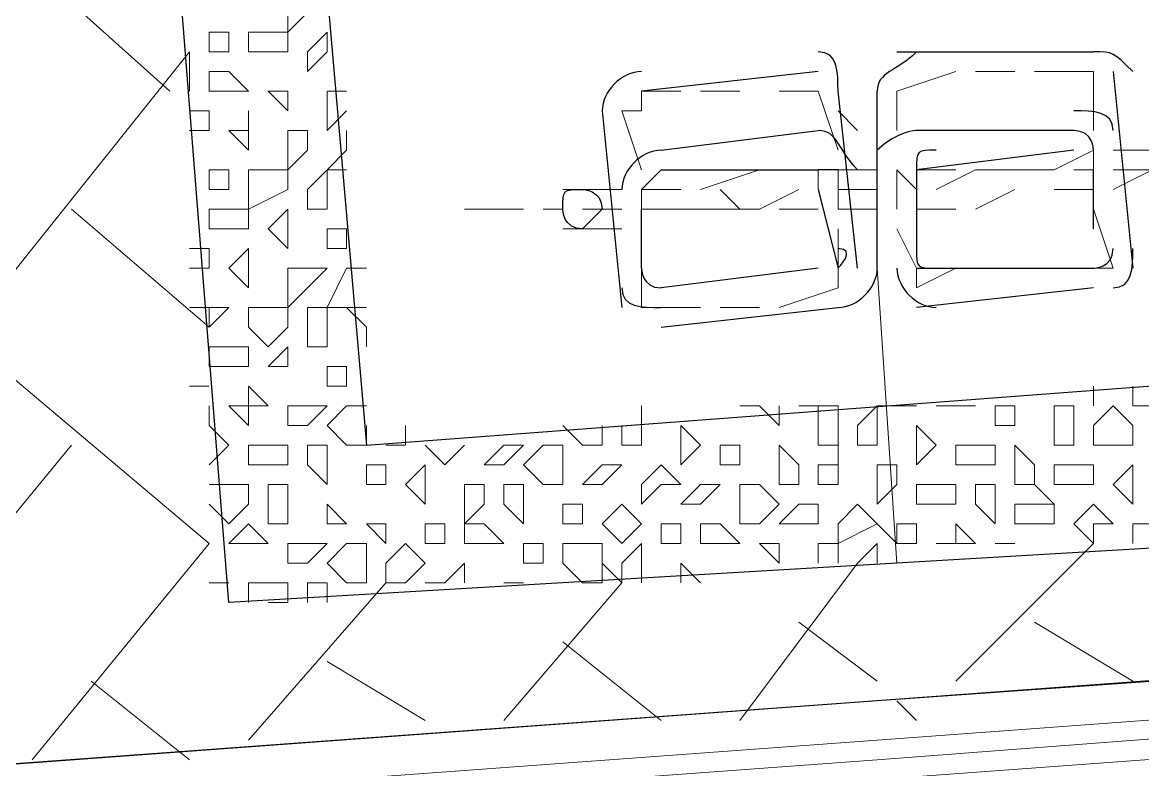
# Model space of a CAD drawing. Header units: millimetres. Extents: x 2928 to 3112, y 1220 to 1280.
# Drawn here: x 3000.3972 to 3000.5872, y 1266.699 to 1266.8257 of the extents above; entities that cross this region are included whole.
import ezdxf

# ---------------------------------------------------------------- set-up
doc = ezdxf.new("R2010")
doc.units = ezdxf.units.MM

msp = doc.modelspace()

# ---------------------------------------------------------------- linework, layer by layer
at = {"color": 9, "linetype": 'Continuous', "lineweight": 5, "true_color": 0xbababa}
for points in [[(3000.35883, 1266.87065), (3000.42216, 1266.81399), (3000.42216, 1266.81399)], [(3000.44216, 1266.82732), (3000.44216, 1266.82399), (3000.44216, 1266.82399)], [(3000.44216, 1266.82399), (3000.4455, 1266.82732), (3000.4455, 1266.82732)], [(3000.42883, 1266.82399), (3000.43216, 1266.82399), (3000.43216, 1266.82399)], [(3000.42883, 1266.82399), (3000.42883, 1266.82065), (3000.42883, 1266.82065)], [(3000.43216, 1266.82065), (3000.43216, 1266.82399), (3000.43216, 1266.82399)], [(3000.4355, 1266.82065), (3000.4355, 1266.82399), (3000.4355, 1266.82399)], [(3000.4355, 1266.82399), (3000.43883, 1266.82399), (3000.43883, 1266.82399)], [(3000.43883, 1266.82399), (3000.44216, 1266.82399), (3000.44216, 1266.82399)], [(3000.44216, 1266.82065), (3000.44216, 1266.82399), (3000.44216, 1266.82399)], [(3000.4455, 1266.82065), (3000.44883, 1266.82399), (3000.44883, 1266.82399)], [(3000.44883, 1266.82399), (3000.44883, 1266.82065), (3000.44883, 1266.82065)], [(3000.38549, 1266.77065), (3000.42549, 1266.82065), (3000.42549, 1266.82065)], [(3000.42549, 1266.82065), (3000.42549, 1266.81732), (3000.42549, 1266.81732)], [(3000.42883, 1266.82065), (3000.43216, 1266.82065), (3000.43216, 1266.82065)], [(3000.4355, 1266.82065), (3000.44216, 1266.82065), (3000.44216, 1266.82065)], [(3000.4455, 1266.82065), (3000.4455, 1266.81732), (3000.4455, 1266.81732)], [(3000.4455, 1266.81732), (3000.44883, 1266.82065), (3000.44883, 1266.82065)], [(3000.42549, 1266.81399), (3000.42549, 1266.81732), (3000.42549, 1266.81732)], [(3000.42549, 1266.81399), (3000.42549, 1266.81732), (3000.42549, 1266.81732)], [(3000.42883, 1266.81399), (3000.42883, 1266.81732), (3000.42883, 1266.81732)], [(3000.42883, 1266.81732), (3000.43216, 1266.81732), (3000.43216, 1266.81732)], [(3000.43216, 1266.81732), (3000.4355, 1266.81399), (3000.4355, 1266.81399)], [(3000.42883, 1266.81399), (3000.43216, 1266.81399), (3000.43216, 1266.81399)], [(3000.43216, 1266.81399), (3000.4355, 1266.81399), (3000.4355, 1266.81399)], [(3000.43883, 1266.81399), (3000.44216, 1266.81065), (3000.44216, 1266.81065)], [(3000.43883, 1266.81399), (3000.44216, 1266.81399), (3000.44216, 1266.81399)], [(3000.44216, 1266.81065), (3000.44216, 1266.81399), (3000.44216, 1266.81399)], [(3000.44883, 1266.81399), (3000.45216, 1266.81399), (3000.45216, 1266.81399)], [(3000.44883, 1266.81065), (3000.44883, 1266.81399), (3000.44883, 1266.81399)], [(3000.42549, 1266.81065), (3000.42883, 1266.81065), (3000.42883, 1266.81065)], [(3000.42883, 1266.81065), (3000.42883, 1266.80732), (3000.42883, 1266.80732)], [(3000.4355, 1266.80732), (3000.4355, 1266.81065), (3000.4355, 1266.81065)], [(3000.44883, 1266.81065), (3000.44883, 1266.80732), (3000.44883, 1266.80732)], [(3000.44883, 1266.80732), (3000.45216, 1266.81065), (3000.45216, 1266.81065)], [(3000.42549, 1266.80732), (3000.42883, 1266.80732), (3000.42883, 1266.80732)], [(3000.43216, 1266.80732), (3000.4355, 1266.80399), (3000.4355, 1266.80399)], [(3000.43216, 1266.80732), (3000.4355, 1266.80732), (3000.4355, 1266.80732)], [(3000.4355, 1266.80399), (3000.4355, 1266.80732), (3000.4355, 1266.80732)], [(3000.44216, 1266.80399), (3000.44216, 1266.80732), (3000.44216, 1266.80732)], [(3000.44216, 1266.80732), (3000.4455, 1266.80732), (3000.4455, 1266.80732)], [(3000.4455, 1266.80399), (3000.4455, 1266.80732), (3000.4455, 1266.80732)], [(3000.45216, 1266.80399), (3000.45216, 1266.80732), (3000.45216, 1266.80732)], [(3000.44216, 1266.80399), (3000.44216, 1266.80065), (3000.44216, 1266.80065)], [(3000.44216, 1266.80065), (3000.4455, 1266.80399), (3000.4455, 1266.80399)], [(3000.44883, 1266.80065), (3000.45216, 1266.80399), (3000.45216, 1266.80399)], [(3000.42883, 1266.80065), (3000.43216, 1266.80065), (3000.43216, 1266.80065)], [(3000.42883, 1266.80065), (3000.42883, 1266.79732), (3000.42883, 1266.79732)], [(3000.43216, 1266.79732), (3000.43216, 1266.80065), (3000.43216, 1266.80065)], [(3000.4355, 1266.79732), (3000.4355, 1266.80065), (3000.4355, 1266.80065)], [(3000.4355, 1266.80065), (3000.43883, 1266.80065), (3000.43883, 1266.80065)], [(3000.43883, 1266.80065), (3000.44216, 1266.80065), (3000.44216, 1266.80065)], [(3000.44216, 1266.79732), (3000.44216, 1266.80065), (3000.44216, 1266.80065)], [(3000.4455, 1266.79732), (3000.44883, 1266.80065), (3000.44883, 1266.80065)], [(3000.44883, 1266.80065), (3000.45216, 1266.80065), (3000.45216, 1266.80065)], [(3000.44883, 1266.80065), (3000.44883, 1266.79732), (3000.44883, 1266.79732)], [(3000.42883, 1266.79732), (3000.43216, 1266.79732), (3000.43216, 1266.79732)], [(3000.4355, 1266.79732), (3000.4355, 1266.79399), (3000.4355, 1266.79399)], [(3000.4355, 1266.79399), (3000.44216, 1266.79732), (3000.44216, 1266.79732)], [(3000.4455, 1266.79399), (3000.4455, 1266.79732), (3000.4455, 1266.79732)], [(3000.44883, 1266.79399), (3000.44883, 1266.79732), (3000.44883, 1266.79732)], [(2999.36215, 1266.62398), (3000.54216, 1266.71065), (3001.71885, 1266.79399)], [(3000.40549, 1266.79399), (3000.42883, 1266.77399), (3000.42883, 1266.77399)], [(3000.42883, 1266.79065), (3000.42883, 1266.79399), (3000.42883, 1266.79399)], [(3000.42883, 1266.79399), (3000.43216, 1266.79399), (3000.43216, 1266.79399)], [(3000.43216, 1266.79399), (3000.4355, 1266.79399), (3000.4355, 1266.79399)], [(3000.4355, 1266.79065), (3000.4355, 1266.79399), (3000.4355, 1266.79399)], [(3000.43883, 1266.79065), (3000.44216, 1266.79399), (3000.44216, 1266.79399)], [(3000.44216, 1266.79399), (3000.44216, 1266.79065), (3000.44216, 1266.79065)], [(3000.4455, 1266.79399), (3000.44883, 1266.79399), (3000.44883, 1266.79399)], [(2999.36215, 1266.61732), (3000.54216, 1266.70398), (3001.71885, 1266.79065)], [(2999.36215, 1266.61398), (3000.54216, 1266.70065), (3001.72218, 1266.79065)], [(3000.36549, 1266.79065), (3000.42883, 1266.73732), (3000.42883, 1266.73732)], [(3000.42883, 1266.79065), (3000.43216, 1266.79065), (3000.43216, 1266.79065)], [(3000.43216, 1266.79065), (3000.4355, 1266.79065), (3000.4355, 1266.79065)], [(3000.43883, 1266.79065), (3000.44216, 1266.78732), (3000.44216, 1266.78732)], [(3000.44216, 1266.78732), (3000.44216, 1266.79065), (3000.44216, 1266.79065)], [(3000.44883, 1266.79065), (3000.45216, 1266.79065), (3000.45216, 1266.79065)], [(3000.44883, 1266.78732), (3000.44883, 1266.79065), (3000.44883, 1266.79065)], [(3000.45216, 1266.78732), (3000.45216, 1266.79065), (3000.45216, 1266.79065)], [(3000.42883, 1266.78732), (3000.42549, 1266.78732), (3000.42549, 1266.78732)], [(3000.42883, 1266.78732), (3000.42549, 1266.78732), (3000.42549, 1266.78732)], [(3000.42883, 1266.78399), (3000.42883, 1266.78732), (3000.42883, 1266.78732)], [(3000.43216, 1266.78399), (3000.4355, 1266.78732), (3000.4355, 1266.78732)], [(3000.4355, 1266.78732), (3000.4355, 1266.78399), (3000.4355, 1266.78399)], [(3000.44883, 1266.78732), (3000.45216, 1266.78732), (3000.45216, 1266.78732)], [(2999.36215, 1266.61065), (3000.54216, 1266.69732), (3001.72218, 1266.78399)], [(3000.42883, 1266.78399), (3000.42549, 1266.78399), (3000.42549, 1266.78399)], [(3000.43216, 1266.78399), (3000.4355, 1266.78065), (3000.4355, 1266.78065)], [(3000.4355, 1266.78065), (3000.4355, 1266.78399), (3000.4355, 1266.78399)], [(3000.44216, 1266.78065), (3000.44216, 1266.78399), (3000.44216, 1266.78399)], [(3000.44216, 1266.78399), (3000.4455, 1266.78399), (3000.4455, 1266.78399)], [(3000.4455, 1266.78399), (3000.44883, 1266.78399), (3000.44883, 1266.78399)], [(3000.4455, 1266.78065), (3000.44883, 1266.78399), (3000.44883, 1266.78399)], [(3000.44883, 1266.77732), (3000.45216, 1266.78399), (3000.45216, 1266.78399)], [(3000.45216, 1266.78399), (3000.4555, 1266.78399), (3000.4555, 1266.78399)], [(3000.44216, 1266.78065), (3000.44216, 1266.77732), (3000.44216, 1266.77732)], [(3000.44216, 1266.77732), (3000.4455, 1266.78065), (3000.4455, 1266.78065)], [(3000.42549, 1266.77732), (3000.42883, 1266.77732), (3000.42883, 1266.77732)], [(3000.42883, 1266.77732), (3000.43216, 1266.77732), (3000.43216, 1266.77732)], [(3000.42883, 1266.77732), (3000.42883, 1266.77399), (3000.42883, 1266.77399)], [(3000.42883, 1266.77399), (3000.43216, 1266.77732), (3000.43216, 1266.77732)], [(3000.4355, 1266.77399), (3000.4355, 1266.77732), (3000.4355, 1266.77732)], [(3000.4355, 1266.77732), (3000.43883, 1266.77732), (3000.43883, 1266.77732)], [(3000.43883, 1266.77732), (3000.44216, 1266.77732), (3000.44216, 1266.77732)], [(3000.44216, 1266.77399), (3000.44216, 1266.77732), (3000.44216, 1266.77732)], [(3000.4455, 1266.77065), (3000.4455, 1266.77732), (3000.4455, 1266.77732)], [(3000.4455, 1266.77732), (3000.44883, 1266.77732), (3000.44883, 1266.77732)], [(3000.44883, 1266.77732), (3000.45216, 1266.77732), (3000.45216, 1266.77732)], [(3000.44883, 1266.77732), (3000.44883, 1266.77399), (3000.44883, 1266.77399)], [(3000.45216, 1266.77732), (3000.4555, 1266.77732), (3000.4555, 1266.77732)], [(3000.4555, 1266.77399), (3000.45216, 1266.77732), (3000.45216, 1266.77732)], [(3000.4355, 1266.77399), (3000.43883, 1266.77065), (3000.43883, 1266.77065)], [(3000.43883, 1266.77065), (3000.44216, 1266.77399), (3000.44216, 1266.77399)], [(3000.44883, 1266.77065), (3000.44883, 1266.77399), (3000.44883, 1266.77399)], [(3000.4555, 1266.77065), (3000.4555, 1266.77399), (3000.4555, 1266.77399)], [(3000.42883, 1266.76732), (3000.42883, 1266.77065), (3000.42883, 1266.77065)], [(3000.42883, 1266.77065), (3000.43216, 1266.77065), (3000.43216, 1266.77065)], [(3000.43216, 1266.77065), (3000.4355, 1266.77065), (3000.4355, 1266.77065)], [(3000.4355, 1266.76732), (3000.4355, 1266.77065), (3000.4355, 1266.77065)], [(3000.43883, 1266.76732), (3000.44216, 1266.77065), (3000.44216, 1266.77065)], [(3000.44216, 1266.77065), (3000.44216, 1266.76732), (3000.44216, 1266.76732)], [(3000.4455, 1266.77065), (3000.44883, 1266.77065), (3000.44883, 1266.77065)], [(3000.42883, 1266.76732), (3000.43216, 1266.76732), (3000.43216, 1266.76732)], [(3000.43216, 1266.76732), (3000.4355, 1266.76732), (3000.4355, 1266.76732)], [(3000.43883, 1266.76732), (3000.44216, 1266.76732), (3000.44216, 1266.76732)], [(3000.44883, 1266.76732), (3000.45216, 1266.76732), (3000.45216, 1266.76732)], [(3000.44883, 1266.76732), (3000.44883, 1266.76399), (3000.44883, 1266.76399)], [(3000.45216, 1266.76399), (3000.45216, 1266.76732), (3000.45216, 1266.76732)], [(3000.42883, 1266.76399), (3000.42549, 1266.76399), (3000.42549, 1266.76399)], [(3000.42883, 1266.76399), (3000.42549, 1266.76399), (3000.42549, 1266.76399)], [(3000.4355, 1266.76399), (3000.43883, 1266.76065), (3000.43883, 1266.76065)], [(3000.4355, 1266.76065), (3000.4355, 1266.76399), (3000.4355, 1266.76399)], [(3000.44883, 1266.76399), (3000.45216, 1266.76399), (3000.45216, 1266.76399)], [(3000.57883, 1266.76399), (3000.57883, 1266.76065), (3000.57883, 1266.76065)], [(3000.57883, 1266.76065), (3000.57883, 1266.76399), (3000.57883, 1266.76399)], [(3000.5855, 1266.76065), (3000.5855, 1266.76399), (3000.5855, 1266.76399)], [(3000.42883, 1266.75732), (3000.42883, 1266.76065), (3000.42883, 1266.76065)], [(3000.43216, 1266.76065), (3000.4355, 1266.75732), (3000.4355, 1266.75732)], [(3000.43216, 1266.76065), (3000.4355, 1266.76065), (3000.4355, 1266.76065)], [(3000.4355, 1266.76065), (3000.43883, 1266.76065), (3000.43883, 1266.76065)], [(3000.4355, 1266.75732), (3000.4355, 1266.76065), (3000.4355, 1266.76065)], [(3000.44216, 1266.75732), (3000.44216, 1266.76065), (3000.44216, 1266.76065)], [(3000.44216, 1266.76065), (3000.4455, 1266.76065), (3000.4455, 1266.76065)], [(3000.4455, 1266.76065), (3000.44883, 1266.76065), (3000.44883, 1266.76065)], [(3000.4455, 1266.75732), (3000.44883, 1266.76065), (3000.44883, 1266.76065)], [(3000.44883, 1266.75732), (3000.45216, 1266.76065), (3000.45216, 1266.76065)], [(3000.4555, 1266.76065), (3000.45216, 1266.76065), (3000.45216, 1266.76065)], [(3000.45216, 1266.76065), (3000.4555, 1266.76065), (3000.4555, 1266.76065)], [(3000.50216, 1266.75732), (3000.50216, 1266.76065), (3000.50216, 1266.76065)], [(3000.52216, 1266.76065), (3000.51883, 1266.76065), (3000.51883, 1266.76065)], [(3000.52216, 1266.76065), (3000.5255, 1266.75732), (3000.5255, 1266.75732)], [(3000.5255, 1266.75732), (3000.5255, 1266.76065), (3000.5255, 1266.76065)], [(3000.53216, 1266.76065), (3000.52883, 1266.76065), (3000.52883, 1266.76065)], [(3000.53216, 1266.76065), (3000.5355, 1266.76065), (3000.5355, 1266.76065)], [(3000.53216, 1266.75732), (3000.53216, 1266.76065), (3000.53216, 1266.76065)], [(3000.5355, 1266.75399), (3000.5355, 1266.76065), (3000.5355, 1266.76065)], [(3000.53883, 1266.75732), (3000.54216, 1266.76065), (3000.54216, 1266.76065)], [(3000.5455, 1266.76065), (3000.54216, 1266.76065), (3000.54216, 1266.76065)], [(3000.54216, 1266.75732), (3000.54216, 1266.76065), (3000.54216, 1266.76065)], [(3000.54216, 1266.76065), (3000.54216, 1266.75732), (3000.54216, 1266.75732)], [(3000.5455, 1266.76065), (3000.54883, 1266.76065), (3000.54883, 1266.76065)], [(3000.5555, 1266.76065), (3000.55216, 1266.76065), (3000.55216, 1266.76065)], [(3000.5555, 1266.76065), (3000.55883, 1266.76065), (3000.55883, 1266.76065)], [(3000.56216, 1266.76065), (3000.56216, 1266.75732), (3000.56216, 1266.75732)], [(3000.56216, 1266.76065), (3000.5655, 1266.76065), (3000.5655, 1266.76065)], [(3000.5655, 1266.75732), (3000.5655, 1266.76065), (3000.5655, 1266.76065)], [(3000.57216, 1266.76065), (3000.5755, 1266.76065), (3000.5755, 1266.76065)], [(3000.57216, 1266.75732), (3000.57216, 1266.76065), (3000.57216, 1266.76065)], [(3000.5755, 1266.75399), (3000.5755, 1266.76065), (3000.5755, 1266.76065)], [(3000.57883, 1266.75732), (3000.58216, 1266.76065), (3000.58216, 1266.76065)], [(3000.58216, 1266.76065), (3000.5855, 1266.75732), (3000.5855, 1266.75732)], [(3000.5855, 1266.76065), (3000.58883, 1266.76065), (3000.58883, 1266.76065)], [(3000.42883, 1266.75732), (3000.43216, 1266.75399), (3000.43216, 1266.75399)], [(3000.44216, 1266.75732), (3000.4455, 1266.75732), (3000.4455, 1266.75732)], [(3000.44883, 1266.75732), (3000.45216, 1266.75399), (3000.45216, 1266.75399)], [(3000.4555, 1266.75399), (3000.4555, 1266.75732), (3000.4555, 1266.75732)], [(3000.46216, 1266.75399), (3000.46216, 1266.75732), (3000.46216, 1266.75732)], [(3000.48883, 1266.75732), (3000.49216, 1266.75399), (3000.49216, 1266.75399)], [(3000.4955, 1266.75399), (3000.4955, 1266.75732), (3000.4955, 1266.75732)], [(3000.49883, 1266.75399), (3000.49883, 1266.75732), (3000.49883, 1266.75732)], [(3000.50216, 1266.75399), (3000.50216, 1266.75732), (3000.50216, 1266.75732)], [(3000.50883, 1266.75732), (3000.51216, 1266.75399), (3000.51216, 1266.75399)], [(3000.50883, 1266.75399), (3000.50883, 1266.75732), (3000.50883, 1266.75732)], [(3000.53216, 1266.75732), (3000.53216, 1266.75399), (3000.53216, 1266.75399)], [(3000.53883, 1266.75399), (3000.53883, 1266.75732), (3000.53883, 1266.75732)], [(3000.54216, 1266.75399), (3000.54216, 1266.75732), (3000.54216, 1266.75732)], [(3000.54216, 1266.75399), (3000.54216, 1266.75732), (3000.54216, 1266.75732)], [(3000.54883, 1266.75732), (3000.55216, 1266.75399), (3000.55216, 1266.75399)], [(3000.54883, 1266.75399), (3000.54883, 1266.75732), (3000.54883, 1266.75732)], [(3000.56216, 1266.75732), (3000.5655, 1266.75732), (3000.5655, 1266.75732)], [(3000.57216, 1266.75732), (3000.57216, 1266.75399), (3000.57216, 1266.75399)], [(3000.57883, 1266.75399), (3000.57883, 1266.75732), (3000.57883, 1266.75732)], [(3000.5855, 1266.75399), (3000.5855, 1266.75732), (3000.5855, 1266.75732)], [(3000.35883, 1266.69732), (3000.40549, 1266.75399), (3000.40549, 1266.75399)], [(3000.42883, 1266.75065), (3000.43216, 1266.75399), (3000.43216, 1266.75399)], [(3000.4355, 1266.75065), (3000.4355, 1266.75399), (3000.4355, 1266.75399)], [(3000.4355, 1266.75399), (3000.43883, 1266.75399), (3000.43883, 1266.75399)], [(3000.43883, 1266.75399), (3000.44216, 1266.75399), (3000.44216, 1266.75399)], [(3000.44216, 1266.75065), (3000.44216, 1266.75399), (3000.44216, 1266.75399)], [(3000.4455, 1266.75065), (3000.4455, 1266.75399), (3000.4455, 1266.75399)], [(3000.4455, 1266.75399), (3000.44883, 1266.75399), (3000.44883, 1266.75399)], [(3000.44883, 1266.75399), (3000.44883, 1266.75065), (3000.44883, 1266.75065)], [(3000.45216, 1266.75399), (3000.4555, 1266.75399), (3000.4555, 1266.75399)], [(3000.45883, 1266.75399), (3000.46216, 1266.75399), (3000.46216, 1266.75399)], [(3000.4655, 1266.75399), (3000.46883, 1266.75065), (3000.46883, 1266.75065)], [(3000.46883, 1266.75065), (3000.47216, 1266.75399), (3000.47216, 1266.75399)], [(3000.4755, 1266.75065), (3000.47883, 1266.75399), (3000.47883, 1266.75399)], [(3000.47883, 1266.75399), (3000.48216, 1266.75399), (3000.48216, 1266.75399)], [(3000.47883, 1266.75065), (3000.48216, 1266.75399), (3000.48216, 1266.75399)], [(3000.48216, 1266.75065), (3000.4855, 1266.75399), (3000.4855, 1266.75399)], [(3000.4855, 1266.75399), (3000.48883, 1266.75399), (3000.48883, 1266.75399)], [(3000.48883, 1266.75399), (3000.48883, 1266.75065), (3000.48883, 1266.75065)], [(3000.49216, 1266.75399), (3000.4955, 1266.75399), (3000.4955, 1266.75399)], [(3000.49883, 1266.75399), (3000.50216, 1266.75399), (3000.50216, 1266.75399)], [(3000.50883, 1266.75399), (3000.50883, 1266.75065), (3000.50883, 1266.75065)], [(3000.50883, 1266.75065), (3000.51216, 1266.75399), (3000.51216, 1266.75399)], [(3000.5155, 1266.75065), (3000.5155, 1266.75399), (3000.5155, 1266.75399)], [(3000.5155, 1266.75399), (3000.51883, 1266.75399), (3000.51883, 1266.75399)], [(3000.51883, 1266.75065), (3000.51883, 1266.75399), (3000.51883, 1266.75399)], [(3000.5255, 1266.75399), (3000.52883, 1266.75065), (3000.52883, 1266.75065)], [(3000.5255, 1266.75065), (3000.5255, 1266.75399), (3000.5255, 1266.75399)], [(3000.53216, 1266.75399), (3000.5355, 1266.75399), (3000.5355, 1266.75399)], [(3000.5355, 1266.75065), (3000.5355, 1266.75399), (3000.5355, 1266.75399)], [(3000.53883, 1266.75399), (3000.54216, 1266.75399), (3000.54216, 1266.75399)], [(3000.54883, 1266.75399), (3000.54883, 1266.75065), (3000.54883, 1266.75065)], [(3000.54883, 1266.75065), (3000.55216, 1266.75399), (3000.55216, 1266.75399)], [(3000.5555, 1266.75065), (3000.5555, 1266.75399), (3000.5555, 1266.75399)], [(3000.5555, 1266.75399), (3000.55883, 1266.75399), (3000.55883, 1266.75399)], [(3000.55883, 1266.75399), (3000.56216, 1266.75399), (3000.56216, 1266.75399)], [(3000.56216, 1266.75065), (3000.56216, 1266.75399), (3000.56216, 1266.75399)], [(3000.5655, 1266.75399), (3000.56883, 1266.75065), (3000.56883, 1266.75065)], [(3000.5655, 1266.75065), (3000.5655, 1266.75399), (3000.5655, 1266.75399)], [(3000.57216, 1266.75399), (3000.5755, 1266.75399), (3000.5755, 1266.75399)], [(3000.57883, 1266.75399), (3000.5855, 1266.75399), (3000.5855, 1266.75399)], [(3000.4355, 1266.75065), (3000.43883, 1266.75065), (3000.43883, 1266.75065)], [(3000.43883, 1266.75065), (3000.44216, 1266.75065), (3000.44216, 1266.75065)], [(3000.4455, 1266.75065), (3000.44883, 1266.74732), (3000.44883, 1266.74732)], [(3000.44883, 1266.74732), (3000.44883, 1266.75065), (3000.44883, 1266.75065)], [(3000.4555, 1266.75065), (3000.45883, 1266.75065), (3000.45883, 1266.75065)], [(3000.4555, 1266.74732), (3000.4555, 1266.75065), (3000.4555, 1266.75065)], [(3000.45883, 1266.74732), (3000.45883, 1266.75065), (3000.45883, 1266.75065)], [(3000.46216, 1266.74732), (3000.4655, 1266.75065), (3000.4655, 1266.75065)], [(3000.4655, 1266.75065), (3000.4655, 1266.74732), (3000.4655, 1266.74732)], [(3000.4755, 1266.75065), (3000.47883, 1266.75065), (3000.47883, 1266.75065)], [(3000.48216, 1266.75065), (3000.4855, 1266.74732), (3000.4855, 1266.74732)], [(3000.48883, 1266.74732), (3000.48883, 1266.75065), (3000.48883, 1266.75065)], [(3000.49216, 1266.74732), (3000.4955, 1266.75065), (3000.4955, 1266.75065)], [(3000.4955, 1266.75065), (3000.49883, 1266.75065), (3000.49883, 1266.75065)], [(3000.4955, 1266.74732), (3000.49883, 1266.75065), (3000.49883, 1266.75065)], [(3000.50216, 1266.74732), (3000.5055, 1266.75065), (3000.5055, 1266.75065)], [(3000.5055, 1266.75065), (3000.50883, 1266.74732), (3000.50883, 1266.74732)], [(3000.5155, 1266.75065), (3000.51883, 1266.75065), (3000.51883, 1266.75065)], [(3000.5255, 1266.75065), (3000.5255, 1266.74732), (3000.5255, 1266.74732)], [(3000.52883, 1266.74732), (3000.52883, 1266.75065), (3000.52883, 1266.75065)], [(3000.53216, 1266.74732), (3000.53216, 1266.75065), (3000.53216, 1266.75065)], [(3000.53216, 1266.75065), (3000.5355, 1266.75065), (3000.5355, 1266.75065)], [(3000.5355, 1266.74732), (3000.5355, 1266.75065), (3000.5355, 1266.75065)], [(3000.54216, 1266.74732), (3000.54216, 1266.75065), (3000.54216, 1266.75065)], [(3000.54216, 1266.75065), (3000.5455, 1266.75065), (3000.5455, 1266.75065)], [(3000.5455, 1266.75065), (3000.5455, 1266.74732), (3000.5455, 1266.74732)], [(3000.5555, 1266.75065), (3000.55883, 1266.75065), (3000.55883, 1266.75065)], [(3000.55883, 1266.75065), (3000.56216, 1266.75065), (3000.56216, 1266.75065)], [(3000.5655, 1266.75065), (3000.5655, 1266.74732), (3000.5655, 1266.74732)], [(3000.56883, 1266.74732), (3000.56883, 1266.75065), (3000.56883, 1266.75065)], [(3000.57216, 1266.74732), (3000.57216, 1266.75065), (3000.57216, 1266.75065)], [(3000.57216, 1266.75065), (3000.5755, 1266.75065), (3000.5755, 1266.75065)], [(3000.5755, 1266.75065), (3000.57883, 1266.75065), (3000.57883, 1266.75065)], [(3000.57883, 1266.74732), (3000.57883, 1266.75065), (3000.57883, 1266.75065)], [(3000.58216, 1266.74732), (3000.5855, 1266.75065), (3000.5855, 1266.75065)], [(3000.5855, 1266.75065), (3000.5855, 1266.74732), (3000.5855, 1266.74732)], [(3000.42883, 1266.74732), (3000.43216, 1266.74732), (3000.43216, 1266.74732)], [(3000.43216, 1266.74732), (3000.4355, 1266.74732), (3000.4355, 1266.74732)], [(3000.4355, 1266.74399), (3000.4355, 1266.74732), (3000.4355, 1266.74732)], [(3000.43883, 1266.74065), (3000.43883, 1266.74732), (3000.43883, 1266.74732)], [(3000.43883, 1266.74732), (3000.44216, 1266.74732), (3000.44216, 1266.74732)], [(3000.44216, 1266.74732), (3000.44216, 1266.74399), (3000.44216, 1266.74399)], [(3000.4555, 1266.74732), (3000.45883, 1266.74732), (3000.45883, 1266.74732)], [(3000.46216, 1266.74732), (3000.4655, 1266.74399), (3000.4655, 1266.74399)], [(3000.4655, 1266.74399), (3000.4655, 1266.74732), (3000.4655, 1266.74732)], [(3000.47216, 1266.74732), (3000.4755, 1266.74732), (3000.4755, 1266.74732)], [(3000.47216, 1266.74399), (3000.47216, 1266.74732), (3000.47216, 1266.74732)], [(3000.4755, 1266.74399), (3000.4755, 1266.74732), (3000.4755, 1266.74732)], [(3000.47883, 1266.74399), (3000.47883, 1266.74732), (3000.47883, 1266.74732)], [(3000.47883, 1266.74732), (3000.48216, 1266.74732), (3000.48216, 1266.74732)], [(3000.48216, 1266.74732), (3000.48216, 1266.74399), (3000.48216, 1266.74399)], [(3000.4855, 1266.74732), (3000.48883, 1266.74732), (3000.48883, 1266.74732)], [(3000.49216, 1266.74732), (3000.4955, 1266.74732), (3000.4955, 1266.74732)], [(3000.50216, 1266.74732), (3000.50216, 1266.74399), (3000.50216, 1266.74399)], [(3000.50216, 1266.74399), (3000.5055, 1266.74732), (3000.5055, 1266.74732)], [(3000.5055, 1266.74732), (3000.50883, 1266.74732), (3000.50883, 1266.74732)], [(3000.50883, 1266.74399), (3000.51216, 1266.74732), (3000.51216, 1266.74732)], [(3000.51216, 1266.74732), (3000.5155, 1266.74732), (3000.5155, 1266.74732)], [(3000.51216, 1266.74399), (3000.5155, 1266.74732), (3000.5155, 1266.74732)], [(3000.51883, 1266.74399), (3000.51883, 1266.74732), (3000.51883, 1266.74732)], [(3000.51883, 1266.74732), (3000.52216, 1266.74732), (3000.52216, 1266.74732)], [(3000.52216, 1266.74732), (3000.5255, 1266.74399), (3000.5255, 1266.74399)], [(3000.5255, 1266.74732), (3000.52883, 1266.74732), (3000.52883, 1266.74732)], [(3000.53216, 1266.74732), (3000.5355, 1266.74732), (3000.5355, 1266.74732)], [(3000.54216, 1266.74732), (3000.54216, 1266.74399), (3000.54216, 1266.74399)], [(3000.54216, 1266.74399), (3000.54216, 1266.74732), (3000.54216, 1266.74732)], [(3000.54216, 1266.74399), (3000.5455, 1266.74732), (3000.5455, 1266.74732)], [(3000.54883, 1266.74399), (3000.54883, 1266.74732), (3000.54883, 1266.74732)], [(3000.54883, 1266.74732), (3000.5555, 1266.74732), (3000.5555, 1266.74732)], [(3000.5555, 1266.74399), (3000.5555, 1266.74732), (3000.5555, 1266.74732)], [(3000.55883, 1266.74399), (3000.55883, 1266.74732), (3000.55883, 1266.74732)], [(3000.55883, 1266.74732), (3000.56216, 1266.74732), (3000.56216, 1266.74732)], [(3000.56216, 1266.74732), (3000.56216, 1266.74399), (3000.56216, 1266.74399)], [(3000.5655, 1266.74732), (3000.56883, 1266.74732), (3000.56883, 1266.74732)], [(3000.57216, 1266.74399), (3000.56883, 1266.74732), (3000.56883, 1266.74732)], [(3000.57216, 1266.74732), (3000.5755, 1266.74732), (3000.5755, 1266.74732)], [(3000.5755, 1266.74732), (3000.57883, 1266.74732), (3000.57883, 1266.74732)], [(3000.58216, 1266.74732), (3000.5855, 1266.74399), (3000.5855, 1266.74399)], [(3000.5855, 1266.74399), (3000.5855, 1266.74732), (3000.5855, 1266.74732)], [(3000.42883, 1266.74399), (3000.43216, 1266.74065), (3000.43216, 1266.74065)], [(3000.43216, 1266.74065), (3000.4355, 1266.74399), (3000.4355, 1266.74399)], [(3000.44216, 1266.74065), (3000.44216, 1266.74399), (3000.44216, 1266.74399)], [(3000.44883, 1266.74399), (3000.45216, 1266.74065), (3000.45216, 1266.74065)], [(3000.44883, 1266.74065), (3000.44883, 1266.74399), (3000.44883, 1266.74399)], [(3000.47216, 1266.74399), (3000.47216, 1266.74065), (3000.47216, 1266.74065)], [(3000.47216, 1266.74065), (3000.4755, 1266.74399), (3000.4755, 1266.74399)], [(3000.47883, 1266.74399), (3000.48216, 1266.74065), (3000.48216, 1266.74065)], [(3000.48216, 1266.74065), (3000.48216, 1266.74399), (3000.48216, 1266.74399)], [(3000.48883, 1266.74399), (3000.49216, 1266.74399), (3000.49216, 1266.74399)], [(3000.48883, 1266.74065), (3000.48883, 1266.74399), (3000.48883, 1266.74399)], [(3000.49216, 1266.74065), (3000.49216, 1266.74399), (3000.49216, 1266.74399)], [(3000.4955, 1266.74065), (3000.49883, 1266.74399), (3000.49883, 1266.74399)], [(3000.49883, 1266.74399), (3000.50216, 1266.74065), (3000.50216, 1266.74065)], [(3000.50883, 1266.74399), (3000.51216, 1266.74399), (3000.51216, 1266.74399)], [(3000.51883, 1266.74399), (3000.51883, 1266.74065), (3000.51883, 1266.74065)], [(3000.52216, 1266.74065), (3000.5255, 1266.74399), (3000.5255, 1266.74399)], [(3000.5255, 1266.74065), (3000.52883, 1266.74399), (3000.52883, 1266.74399)], [(3000.52883, 1266.74399), (3000.53216, 1266.74399), (3000.53216, 1266.74399)], [(3000.53216, 1266.74065), (3000.53216, 1266.74399), (3000.53216, 1266.74399)], [(3000.5355, 1266.74065), (3000.53883, 1266.74399), (3000.53883, 1266.74399)], [(3000.53883, 1266.74399), (3000.54216, 1266.74065), (3000.54216, 1266.74065)], [(3000.54883, 1266.74399), (3000.55216, 1266.74399), (3000.55216, 1266.74399)], [(3000.55216, 1266.74399), (3000.5555, 1266.74399), (3000.5555, 1266.74399)], [(3000.55883, 1266.74399), (3000.56216, 1266.74065), (3000.56216, 1266.74065)], [(3000.56216, 1266.74065), (3000.56216, 1266.74399), (3000.56216, 1266.74399)], [(3000.5655, 1266.74065), (3000.5655, 1266.74399), (3000.5655, 1266.74399)], [(3000.5655, 1266.74399), (3000.57216, 1266.74399), (3000.57216, 1266.74399)], [(3000.57216, 1266.74065), (3000.57216, 1266.74399), (3000.57216, 1266.74399)], [(3000.5755, 1266.74065), (3000.57883, 1266.74399), (3000.57883, 1266.74399)], [(3000.57883, 1266.74399), (3000.58216, 1266.74065), (3000.58216, 1266.74065)], [(3000.43216, 1266.73732), (3000.4355, 1266.74065), (3000.4355, 1266.74065)], [(3000.4355, 1266.74065), (3000.43883, 1266.73732), (3000.43883, 1266.73732)], [(3000.43883, 1266.74065), (3000.44216, 1266.74065), (3000.44216, 1266.74065)], [(3000.44883, 1266.74065), (3000.45216, 1266.74065), (3000.45216, 1266.74065)], [(3000.4555, 1266.74065), (3000.45883, 1266.73732), (3000.45883, 1266.73732)], [(3000.4555, 1266.74065), (3000.45883, 1266.74065), (3000.45883, 1266.74065)], [(3000.45883, 1266.73732), (3000.45883, 1266.74065), (3000.45883, 1266.74065)], [(3000.4655, 1266.74065), (3000.46883, 1266.74065), (3000.46883, 1266.74065)], [(3000.4655, 1266.73732), (3000.4655, 1266.74065), (3000.4655, 1266.74065)], [(3000.46883, 1266.73732), (3000.46883, 1266.74065), (3000.46883, 1266.74065)], [(3000.47216, 1266.73732), (3000.47216, 1266.74065), (3000.47216, 1266.74065)], [(3000.47216, 1266.74065), (3000.4755, 1266.74065), (3000.4755, 1266.74065)], [(3000.4755, 1266.74065), (3000.47883, 1266.73732), (3000.47883, 1266.73732)], [(3000.48883, 1266.74065), (3000.49216, 1266.74065), (3000.49216, 1266.74065)], [(3000.4955, 1266.74065), (3000.49883, 1266.73732), (3000.49883, 1266.73732)], [(3000.49883, 1266.73732), (3000.50216, 1266.74065), (3000.50216, 1266.74065)], [(3000.5055, 1266.73732), (3000.5055, 1266.74065), (3000.5055, 1266.74065)], [(3000.5055, 1266.74065), (3000.50883, 1266.74065), (3000.50883, 1266.74065)], [(3000.50883, 1266.73732), (3000.50883, 1266.74065), (3000.50883, 1266.74065)], [(3000.51216, 1266.73732), (3000.51216, 1266.74065), (3000.51216, 1266.74065)], [(3000.51216, 1266.74065), (3000.5155, 1266.74065), (3000.5155, 1266.74065)], [(3000.5155, 1266.74065), (3000.51883, 1266.73732), (3000.51883, 1266.73732)], [(3000.51883, 1266.74065), (3000.52216, 1266.74065), (3000.52216, 1266.74065)], [(3000.5255, 1266.74065), (3000.52883, 1266.74065), (3000.52883, 1266.74065)], [(3000.52883, 1266.74065), (3000.53216, 1266.74065), (3000.53216, 1266.74065)], [(3000.5355, 1266.74065), (3000.5355, 1266.73732), (3000.5355, 1266.73732)], [(3000.5355, 1266.73732), (3000.54216, 1266.74065), (3000.54216, 1266.74065)], [(3000.5455, 1266.73732), (3000.54216, 1266.74065), (3000.54216, 1266.74065)], [(3000.5455, 1266.73732), (3000.54216, 1266.74065), (3000.54216, 1266.74065)], [(3000.5455, 1266.73732), (3000.5455, 1266.74065), (3000.5455, 1266.74065)], [(3000.5455, 1266.74065), (3000.54883, 1266.74065), (3000.54883, 1266.74065)], [(3000.54883, 1266.73732), (3000.54883, 1266.74065), (3000.54883, 1266.74065)], [(3000.5555, 1266.74065), (3000.55883, 1266.73732), (3000.55883, 1266.73732)], [(3000.5555, 1266.73732), (3000.5555, 1266.74065), (3000.5555, 1266.74065)], [(3000.5655, 1266.74065), (3000.56883, 1266.74065), (3000.56883, 1266.74065)], [(3000.56883, 1266.74065), (3000.57216, 1266.74065), (3000.57216, 1266.74065)], [(3000.5755, 1266.74065), (3000.57883, 1266.73732), (3000.57883, 1266.73732)], [(3000.57883, 1266.74065), (3000.58216, 1266.74065), (3000.58216, 1266.74065)], [(3000.57883, 1266.73732), (3000.57883, 1266.74065), (3000.57883, 1266.74065)], [(3000.5855, 1266.73732), (3000.5855, 1266.74065), (3000.5855, 1266.74065)], [(3000.5855, 1266.74065), (3000.58883, 1266.74065), (3000.58883, 1266.74065)], [(3000.39883, 1266.70065), (3000.42883, 1266.73732), (3000.42883, 1266.73732)], [(3000.43216, 1266.73732), (3000.4355, 1266.73732), (3000.4355, 1266.73732)], [(3000.4355, 1266.73732), (3000.43883, 1266.73732), (3000.43883, 1266.73732)], [(3000.44216, 1266.73732), (3000.44216, 1266.73399), (3000.44216, 1266.73399)], [(3000.44216, 1266.73732), (3000.4455, 1266.73732), (3000.4455, 1266.73732)], [(3000.4455, 1266.73732), (3000.44883, 1266.73732), (3000.44883, 1266.73732)], [(3000.4455, 1266.73399), (3000.44883, 1266.73732), (3000.44883, 1266.73732)], [(3000.44883, 1266.73399), (3000.45216, 1266.73732), (3000.45216, 1266.73732)], [(3000.45216, 1266.73732), (3000.4555, 1266.73732), (3000.4555, 1266.73732)], [(3000.4555, 1266.73065), (3000.4555, 1266.73732), (3000.4555, 1266.73732)], [(3000.45883, 1266.73399), (3000.46216, 1266.73732), (3000.46216, 1266.73732)], [(3000.46216, 1266.73732), (3000.4655, 1266.73399), (3000.4655, 1266.73399)], [(3000.4655, 1266.73732), (3000.46883, 1266.73732), (3000.46883, 1266.73732)], [(3000.47216, 1266.73732), (3000.4755, 1266.73732), (3000.4755, 1266.73732)], [(3000.4755, 1266.73732), (3000.47883, 1266.73732), (3000.47883, 1266.73732)], [(3000.48216, 1266.73732), (3000.4855, 1266.73732), (3000.4855, 1266.73732)], [(3000.48216, 1266.73732), (3000.48216, 1266.73399), (3000.48216, 1266.73399)], [(3000.4855, 1266.73399), (3000.4855, 1266.73732), (3000.4855, 1266.73732)], [(3000.48883, 1266.73399), (3000.48883, 1266.73732), (3000.48883, 1266.73732)], [(3000.48883, 1266.73732), (3000.49216, 1266.73732), (3000.49216, 1266.73732)], [(3000.49216, 1266.73732), (3000.4955, 1266.73732), (3000.4955, 1266.73732)], [(3000.4955, 1266.73065), (3000.4955, 1266.73732), (3000.4955, 1266.73732)], [(3000.49883, 1266.73399), (3000.50216, 1266.73732), (3000.50216, 1266.73732)], [(3000.50216, 1266.73732), (3000.50216, 1266.73399), (3000.50216, 1266.73399)], [(3000.5055, 1266.73732), (3000.50883, 1266.73732), (3000.50883, 1266.73732)], [(3000.51216, 1266.73732), (3000.5155, 1266.73732), (3000.5155, 1266.73732)], [(3000.5155, 1266.73732), (3000.51883, 1266.73732), (3000.51883, 1266.73732)], [(3000.52216, 1266.73732), (3000.5255, 1266.73399), (3000.5255, 1266.73399)], [(3000.52216, 1266.73732), (3000.5255, 1266.73732), (3000.5255, 1266.73732)], [(3000.5255, 1266.73399), (3000.5255, 1266.73732), (3000.5255, 1266.73732)], [(3000.53216, 1266.73732), (3000.5355, 1266.73732), (3000.5355, 1266.73732)], [(3000.53216, 1266.73399), (3000.53216, 1266.73732), (3000.53216, 1266.73732)], [(3000.5355, 1266.73399), (3000.5355, 1266.73732), (3000.5355, 1266.73732)], [(3000.53883, 1266.73399), (3000.54216, 1266.73732), (3000.54216, 1266.73732)], [(3000.54216, 1266.73732), (3000.54216, 1266.73399), (3000.54216, 1266.73399)], [(3000.5455, 1266.73732), (3000.54883, 1266.73732), (3000.54883, 1266.73732)], [(3000.5555, 1266.73732), (3000.55216, 1266.73732), (3000.55216, 1266.73732)], [(3000.5555, 1266.71398), (3000.57883, 1266.73732), (3000.57883, 1266.73732)], [(3000.5555, 1266.73732), (3000.55883, 1266.73732), (3000.55883, 1266.73732)], [(3000.56216, 1266.73732), (3000.5655, 1266.73732), (3000.5655, 1266.73732)], [(3000.44216, 1266.73399), (3000.4455, 1266.73399), (3000.4455, 1266.73399)], [(3000.44883, 1266.73399), (3000.45216, 1266.73065), (3000.45216, 1266.73065)], [(3000.45883, 1266.73065), (3000.45883, 1266.73399), (3000.45883, 1266.73399)], [(3000.46216, 1266.73065), (3000.4655, 1266.73399), (3000.4655, 1266.73399)], [(3000.46883, 1266.73065), (3000.47216, 1266.73399), (3000.47216, 1266.73399)], [(3000.47216, 1266.73399), (3000.47216, 1266.73065), (3000.47216, 1266.73065)], [(3000.48216, 1266.73399), (3000.4855, 1266.73399), (3000.4855, 1266.73399)], [(3000.48883, 1266.73399), (3000.49216, 1266.73065), (3000.49216, 1266.73065)], [(3000.49883, 1266.73065), (3000.4955, 1266.73399), (3000.4955, 1266.73399)], [(3000.49883, 1266.73065), (3000.49883, 1266.73399), (3000.49883, 1266.73399)], [(3000.50216, 1266.73065), (3000.50216, 1266.73399), (3000.50216, 1266.73399)], [(3000.50883, 1266.73399), (3000.51216, 1266.73065), (3000.51216, 1266.73065)], [(3000.50883, 1266.73065), (3000.50883, 1266.73399), (3000.50883, 1266.73399)], [(3000.51883, 1266.70732), (3000.53883, 1266.73399), (3000.53883, 1266.73399)], [(3000.42883, 1266.73065), (3000.43216, 1266.73065), (3000.43216, 1266.73065)], [(3000.4355, 1266.70398), (3000.45883, 1266.73065), (3000.45883, 1266.73065)], [(3000.4355, 1266.73065), (3000.4355, 1266.72732), (3000.4355, 1266.72732)], [(3000.4355, 1266.73065), (3000.43883, 1266.73065), (3000.43883, 1266.73065)], [(3000.43883, 1266.73065), (3000.44216, 1266.73065), (3000.44216, 1266.73065)], [(3000.44216, 1266.72732), (3000.44216, 1266.73065), (3000.44216, 1266.73065)], [(3000.4455, 1266.72732), (3000.4455, 1266.73065), (3000.4455, 1266.73065)], [(3000.4455, 1266.73065), (3000.44883, 1266.73065), (3000.44883, 1266.73065)], [(3000.44883, 1266.72732), (3000.44883, 1266.73065), (3000.44883, 1266.73065)], [(3000.45216, 1266.73065), (3000.4555, 1266.73065), (3000.4555, 1266.73065)], [(3000.45883, 1266.73065), (3000.46216, 1266.73065), (3000.46216, 1266.73065)], [(3000.4655, 1266.73065), (3000.46883, 1266.73065), (3000.46883, 1266.73065)], [(3000.4655, 1266.73065), (3000.46883, 1266.73065), (3000.46883, 1266.73065)], [(3000.47883, 1266.70732), (3000.49883, 1266.73065), (3000.49883, 1266.73065)], [(3000.47883, 1266.73065), (3000.48216, 1266.73065), (3000.48216, 1266.73065)], [(3000.49216, 1266.73065), (3000.4955, 1266.73065), (3000.4955, 1266.73065)], [(3000.43883, 1266.72732), (3000.44216, 1266.72732), (3000.44216, 1266.72732)], [(3000.52883, 1266.72398), (3000.54216, 1266.71398), (3000.54216, 1266.71398)], [(3000.56883, 1266.72398), (3000.5855, 1266.71398), (3000.5855, 1266.71398)], [(3000.48883, 1266.72065), (3000.5055, 1266.70732), (3000.5055, 1266.70732)], [(3000.44883, 1266.71732), (3000.4655, 1266.70732), (3000.4655, 1266.70732)], [(3000.40883, 1266.71398), (3000.42549, 1266.70065), (3000.42549, 1266.70065)]]:
    msp.add_lwpolyline(points, dxfattribs=at)
at = {"color": 7, "linetype": 'Continuous', "lineweight": -2, "true_color": 0x000007}
for points in [[(3000.42216, 1266.85399), (3000.64883, 1266.86732), (3000.65883, 1266.74065), (3000.43216, 1266.72732)], [(3000.44883, 1266.83065), (3000.4555, 1266.75399), (3000.63216, 1266.76732), (3000.6255, 1266.84399)]]:
    msp.add_lwpolyline(points, close=True, dxfattribs=at)
at = {"color": 9, "linetype": 'Continuous', "lineweight": 5, "true_color": 0xbababa}
for points in [[(3000.42883, 1266.82399), (3000.42883, 1266.82399)], [(3000.42883, 1266.82399), (3000.42883, 1266.82399)], [(3000.4355, 1266.82065), (3000.4355, 1266.82065)], [(3000.4455, 1266.82065), (3000.4455, 1266.82065)], [(3000.44883, 1266.82065), (3000.44883, 1266.82065)], [(3000.4355, 1266.81399), (3000.4355, 1266.81399)], [(3000.43883, 1266.81399), (3000.43883, 1266.81399)], [(3000.44216, 1266.81399), (3000.44216, 1266.81399)], [(3000.44216, 1266.81399), (3000.44216, 1266.81399)], [(3000.44883, 1266.81399), (3000.44883, 1266.81399)], [(3000.42549, 1266.80732), (3000.42549, 1266.80732)], [(3000.42883, 1266.80732), (3000.42883, 1266.80732)], [(3000.43216, 1266.80732), (3000.43216, 1266.80732)], [(3000.4455, 1266.80732), (3000.4455, 1266.80732)], [(3000.4355, 1266.80399), (3000.4355, 1266.80399)], [(3000.42883, 1266.80065), (3000.42883, 1266.80065)], [(3000.42883, 1266.80065), (3000.42883, 1266.80065)], [(3000.44883, 1266.79399), (3000.44883, 1266.79399)], [(3000.43883, 1266.79065), (3000.43883, 1266.79065)], [(3000.44216, 1266.79065), (3000.44216, 1266.79065)], [(3000.44883, 1266.79065), (3000.44883, 1266.79065)], [(3000.44883, 1266.78732), (3000.44883, 1266.78732)], [(3000.43216, 1266.78399), (3000.43216, 1266.78399)], [(3000.4355, 1266.78399), (3000.4355, 1266.78399)], [(3000.42883, 1266.77732), (3000.42883, 1266.77732)], [(3000.43216, 1266.77732), (3000.43216, 1266.77732)], [(3000.44883, 1266.77065), (3000.44883, 1266.77065)], [(3000.4555, 1266.77065), (3000.4555, 1266.77065)], [(3000.43883, 1266.76732), (3000.43883, 1266.76732)], [(3000.44216, 1266.76732), (3000.44216, 1266.76732)], [(3000.44216, 1266.76732), (3000.44216, 1266.76732)], [(3000.44883, 1266.76732), (3000.44883, 1266.76732)], [(3000.44883, 1266.76732), (3000.44883, 1266.76732)], [(3000.5555, 1266.76065), (3000.5555, 1266.76065)], [(3000.55883, 1266.76065), (3000.55883, 1266.76065)], [(3000.56216, 1266.76065), (3000.56216, 1266.76065)], [(3000.5655, 1266.76065), (3000.5655, 1266.76065)], [(3000.57216, 1266.76065), (3000.57216, 1266.76065)], [(3000.57883, 1266.76065), (3000.57883, 1266.76065)], [(3000.5855, 1266.76065), (3000.5855, 1266.76065)], [(3000.44216, 1266.75732), (3000.44216, 1266.75732)], [(3000.5255, 1266.75732), (3000.5255, 1266.75732)], [(3000.43216, 1266.75399), (3000.43216, 1266.75399)], [(3000.45883, 1266.75399), (3000.45883, 1266.75399)], [(3000.4655, 1266.75399), (3000.4655, 1266.75399)], [(3000.47216, 1266.75399), (3000.47216, 1266.75399)], [(3000.47883, 1266.75399), (3000.47883, 1266.75399)], [(3000.50216, 1266.75399), (3000.50216, 1266.75399)], [(3000.50883, 1266.75399), (3000.50883, 1266.75399)], [(3000.51216, 1266.75399), (3000.51216, 1266.75399)], [(3000.51883, 1266.75399), (3000.51883, 1266.75399)], [(3000.5255, 1266.75399), (3000.5255, 1266.75399)], [(3000.54216, 1266.75399), (3000.54216, 1266.75399)], [(3000.54883, 1266.75399), (3000.54883, 1266.75399)], [(3000.55216, 1266.75399), (3000.55216, 1266.75399)], [(3000.5655, 1266.75399), (3000.5655, 1266.75399)], [(3000.57883, 1266.75399), (3000.57883, 1266.75399)], [(3000.4555, 1266.75065), (3000.4555, 1266.75065)], [(3000.47883, 1266.75065), (3000.47883, 1266.75065)], [(3000.4955, 1266.75065), (3000.4955, 1266.75065)], [(3000.51883, 1266.75065), (3000.51883, 1266.75065)], [(3000.42883, 1266.74732), (3000.42883, 1266.74732)], [(3000.44883, 1266.74732), (3000.44883, 1266.74732)], [(3000.4555, 1266.74732), (3000.4555, 1266.74732)], [(3000.46216, 1266.74732), (3000.46216, 1266.74732)], [(3000.4655, 1266.74732), (3000.4655, 1266.74732)], [(3000.47216, 1266.74732), (3000.47216, 1266.74732)], [(3000.4955, 1266.74732), (3000.4955, 1266.74732)], [(3000.50216, 1266.74732), (3000.50216, 1266.74732)], [(3000.51216, 1266.74732), (3000.51216, 1266.74732)], [(3000.5355, 1266.74732), (3000.5355, 1266.74732)], [(3000.54216, 1266.74732), (3000.54216, 1266.74732)], [(3000.5455, 1266.74732), (3000.5455, 1266.74732)], [(3000.5555, 1266.74732), (3000.5555, 1266.74732)], [(3000.58216, 1266.74732), (3000.58216, 1266.74732)], [(3000.5855, 1266.74732), (3000.5855, 1266.74732)], [(3000.44883, 1266.74399), (3000.44883, 1266.74399)], [(3000.48883, 1266.74399), (3000.48883, 1266.74399)], [(3000.51216, 1266.74399), (3000.51216, 1266.74399)], [(3000.53216, 1266.74399), (3000.53216, 1266.74399)], [(3000.4355, 1266.74065), (3000.4355, 1266.74065)], [(3000.44216, 1266.74065), (3000.44216, 1266.74065)], [(3000.44883, 1266.74065), (3000.44883, 1266.74065)], [(3000.45216, 1266.74065), (3000.45216, 1266.74065)], [(3000.4555, 1266.74065), (3000.4555, 1266.74065)], [(3000.45883, 1266.74065), (3000.45883, 1266.74065)], [(3000.45883, 1266.74065), (3000.45883, 1266.74065)], [(3000.4655, 1266.74065), (3000.4655, 1266.74065)], [(3000.48216, 1266.74065), (3000.48216, 1266.74065)], [(3000.48883, 1266.74065), (3000.48883, 1266.74065)], [(3000.4955, 1266.74065), (3000.4955, 1266.74065)], [(3000.50216, 1266.74065), (3000.50216, 1266.74065)], [(3000.50883, 1266.74065), (3000.50883, 1266.74065)], [(3000.5355, 1266.74065), (3000.5355, 1266.74065)], [(3000.54216, 1266.74065), (3000.54216, 1266.74065)], [(3000.54883, 1266.74065), (3000.54883, 1266.74065)], [(3000.5555, 1266.74065), (3000.5555, 1266.74065)], [(3000.56216, 1266.74065), (3000.56216, 1266.74065)], [(3000.5755, 1266.74065), (3000.5755, 1266.74065)], [(3000.4355, 1266.73732), (3000.4355, 1266.73732)], [(3000.44216, 1266.73732), (3000.44216, 1266.73732)], [(3000.4555, 1266.73732), (3000.4555, 1266.73732)], [(3000.4655, 1266.73732), (3000.4655, 1266.73732)], [(3000.47883, 1266.73732), (3000.47883, 1266.73732)], [(3000.48216, 1266.73732), (3000.48216, 1266.73732)], [(3000.48216, 1266.73732), (3000.48216, 1266.73732)], [(3000.50883, 1266.73732), (3000.50883, 1266.73732)], [(3000.51883, 1266.73732), (3000.51883, 1266.73732)], [(3000.52216, 1266.73732), (3000.52216, 1266.73732)], [(3000.5255, 1266.73732), (3000.5255, 1266.73732)], [(3000.53216, 1266.73732), (3000.53216, 1266.73732)], [(3000.5455, 1266.73732), (3000.5455, 1266.73732)], [(3000.55883, 1266.73732), (3000.55883, 1266.73732)], [(3000.56216, 1266.73732), (3000.56216, 1266.73732)], [(3000.5655, 1266.73732), (3000.5655, 1266.73732)], [(3000.5655, 1266.73732), (3000.5655, 1266.73732)], [(3000.5855, 1266.73732), (3000.5855, 1266.73732)], [(3000.50883, 1266.73399), (3000.50883, 1266.73399)], [(3000.5255, 1266.73399), (3000.5255, 1266.73399)], [(3000.43216, 1266.73065), (3000.43216, 1266.73065)], [(3000.43216, 1266.73065), (3000.43216, 1266.73065)], [(3000.4355, 1266.73065), (3000.4355, 1266.73065)], [(3000.44883, 1266.73065), (3000.44883, 1266.73065)], [(3000.4555, 1266.73065), (3000.4555, 1266.73065)], [(3000.4555, 1266.73065), (3000.4555, 1266.73065)], [(3000.45883, 1266.73065), (3000.45883, 1266.73065)], [(3000.47216, 1266.73065), (3000.47216, 1266.73065)], [(3000.47883, 1266.73065), (3000.47883, 1266.73065)], [(3000.47883, 1266.73065), (3000.47883, 1266.73065)]]:
    msp.add_lwpolyline(points, close=True, dxfattribs=at)
at = {"color": 7, "linetype": 'Continuous', "lineweight": -2, "true_color": 0x000007}
for points in [[(3000.5455, 1266.82065), (3000.57883, 1266.82065), (3000.57883, 1266.82065)], [(3000.53216, 1266.81732), (3000.50216, 1266.81399), (3000.50216, 1266.81399)], [(3000.58216, 1266.81732), (3000.5855, 1266.78399), (3000.5855, 1266.78399)], [(3000.53883, 1266.78399), (3000.5355, 1266.81399), (3000.5355, 1266.81399)], [(3000.54216, 1266.78399), (3000.54216, 1266.81399), (3000.54216, 1266.81399)], [(3000.4955, 1266.81065), (3000.49883, 1266.77732), (3000.49883, 1266.77732)], [(3000.5055, 1266.80399), (3000.53216, 1266.80732), (3000.53216, 1266.80732)], [(3000.5755, 1266.80732), (3000.54883, 1266.80732), (3000.54883, 1266.80732)], [(3000.5755, 1266.80399), (3000.54883, 1266.80065), (3000.54883, 1266.80065)], [(3001.97552, 1264.02061), (3001.76885, 1266.80065), (3000.54216, 1266.71065), (2999.31215, 1266.62065), (2999.51548, 1263.85728)], [(3000.5055, 1266.80065), (3000.53216, 1266.80065), (3000.53216, 1266.80065)], [(3000.54883, 1266.80065), (3000.54883, 1266.78732), (3000.54883, 1266.78732)], [(3000.57883, 1266.79065), (3000.57883, 1266.80065), (3000.57883, 1266.80065)], [(3000.53216, 1266.79732), (3000.5355, 1266.78399), (3000.5355, 1266.78399)], [(3000.50216, 1266.78399), (3000.50216, 1266.79399), (3000.50216, 1266.79399)], [(3000.53216, 1266.78399), (3000.5055, 1266.78065), (3000.5055, 1266.78065)], [(3000.54883, 1266.78399), (3000.57883, 1266.78399), (3000.57883, 1266.78399)], [(3000.57883, 1266.78065), (3000.54883, 1266.77732), (3000.54883, 1266.77732)], [(3000.5055, 1266.77399), (3000.5355, 1266.77732), (3000.5355, 1266.77732)]]:
    msp.add_lwpolyline(points, dxfattribs=at)
at = {"color": 252, "linetype": 'Continuous', "lineweight": 5, "true_color": 0x989898}
for points in [[(3000.5455, 1266.80732), (3000.5455, 1266.81399), (3000.5455, 1266.81399), (3000.5555, 1266.81732)], [(3000.55883, 1266.81732), (3000.5655, 1266.81732), (3000.5655, 1266.81732)], [(3000.56883, 1266.81732), (3000.57883, 1266.81732), (3000.57883, 1266.81732)], [(3000.57883, 1266.80732), (3000.57883, 1266.81399), (3000.57883, 1266.81732), (3000.57883, 1266.81732)], [(3000.50216, 1266.81399), (3000.50216, 1266.81065), (3000.49883, 1266.81065), (3000.50216, 1266.80065)], [(3000.50883, 1266.81399), (3000.50216, 1266.81399), (3000.50216, 1266.81399)], [(3000.51883, 1266.81399), (3000.51216, 1266.81399), (3000.51216, 1266.81399)], [(3000.5355, 1266.80399), (3000.53216, 1266.81399), (3000.53216, 1266.81399), (3000.53216, 1266.81399), (3000.5255, 1266.81399)], [(3000.57883, 1266.80399), (3000.57216, 1266.80065), (3000.57216, 1266.80065)], [(3000.57883, 1266.80399), (3000.57883, 1266.79732), (3000.57883, 1266.79732)], [(3000.58883, 1266.80399), (3000.58216, 1266.80399), (3000.58216, 1266.80399)], [(3000.52216, 1266.80065), (3000.51216, 1266.79732), (3000.51216, 1266.79732)], [(3000.53216, 1266.80065), (3000.5255, 1266.80065), (3000.5255, 1266.80065)], [(3000.53216, 1266.79732), (3000.53216, 1266.80065), (3000.53216, 1266.80065)], [(3000.5355, 1266.79399), (3000.5355, 1266.80065), (3000.5355, 1266.80065)], [(3000.54216, 1266.80065), (3000.5355, 1266.80065), (3000.5355, 1266.80065)], [(3000.5455, 1266.79399), (3000.5455, 1266.80065), (3000.5455, 1266.80065)], [(3000.54883, 1266.79732), (3000.5455, 1266.80065), (3000.5455, 1266.80065)], [(3000.5555, 1266.80065), (3000.54883, 1266.80065), (3000.54883, 1266.80065)], [(3000.55883, 1266.80065), (3000.55216, 1266.79732), (3000.55216, 1266.79732)], [(3000.5655, 1266.80065), (3000.55883, 1266.80065), (3000.55883, 1266.80065)], [(3000.57216, 1266.80065), (3000.5655, 1266.80065), (3000.5655, 1266.80065)], [(3000.57883, 1266.80065), (3000.5755, 1266.80065), (3000.5755, 1266.80065)], [(3000.58883, 1266.80065), (3000.58216, 1266.79732), (3000.58216, 1266.79732)], [(3000.58883, 1266.80065), (3000.58216, 1266.80065), (3000.58216, 1266.80065)], [(3000.49883, 1266.79732), (3000.48883, 1266.79732), (3000.48883, 1266.79732)], [(3000.50216, 1266.79732), (3000.50216, 1266.79065), (3000.50216, 1266.79065)], [(3000.50883, 1266.79732), (3000.50216, 1266.79732), (3000.50216, 1266.79732)], [(3000.50216, 1266.79399), (3000.50216, 1266.79732), (3000.50216, 1266.79732)], [(3000.51883, 1266.79399), (3000.5155, 1266.79732), (3000.5155, 1266.79732)], [(3000.52883, 1266.79732), (3000.52216, 1266.79399), (3000.52216, 1266.79399)], [(3000.54216, 1266.79732), (3000.5355, 1266.79732), (3000.5355, 1266.79732)], [(3000.5655, 1266.79732), (3000.55883, 1266.79399), (3000.55883, 1266.79399)], [(3000.57883, 1266.79732), (3000.57216, 1266.79732), (3000.57216, 1266.79732)], [(3000.48216, 1266.79399), (3000.47216, 1266.79399), (3000.47216, 1266.79399)], [(3000.48883, 1266.79399), (3000.4855, 1266.79399), (3000.4855, 1266.79399)], [(3000.49883, 1266.79399), (3000.49216, 1266.79399), (3000.49216, 1266.79399)], [(3000.50883, 1266.79399), (3000.50216, 1266.79399), (3000.50216, 1266.79399)], [(3000.51216, 1266.79399), (3000.50883, 1266.79399), (3000.50883, 1266.79399)], [(3000.52216, 1266.79399), (3000.51216, 1266.79399), (3000.51216, 1266.79399)], [(3000.53216, 1266.79399), (3000.5255, 1266.79399), (3000.5255, 1266.79399)], [(3000.54216, 1266.79399), (3000.5355, 1266.79399), (3000.5355, 1266.79399)], [(3000.5555, 1266.79399), (3000.54883, 1266.79399), (3000.54883, 1266.79399)], [(3000.57883, 1266.79399), (3000.58216, 1266.78399), (3000.57883, 1266.78399), (3000.57883, 1266.78399), (3000.57216, 1266.78399)], [(3000.49883, 1266.79065), (3000.48883, 1266.79065), (3000.48883, 1266.79065)], [(3000.5255, 1266.77732), (3000.5355, 1266.78065), (3000.5355, 1266.78399), (3000.5355, 1266.79065)], [(3000.5555, 1266.78399), (3000.54883, 1266.78065), (3000.54883, 1266.78065), (3000.54883, 1266.78399), (3000.5455, 1266.79065)], [(3000.50216, 1266.78732), (3000.50216, 1266.78065), (3000.50216, 1266.77732), (3000.50216, 1266.77732), (3000.51216, 1266.77732)], [(3000.5655, 1266.78399), (3000.56216, 1266.78399), (3000.56216, 1266.78399)], [(3000.5155, 1266.77732), (3000.52216, 1266.77732), (3000.52216, 1266.77732)]]:
    msp.add_lwpolyline(points, dxfattribs=at)
at = {"color": 7, "linetype": 'Continuous', "lineweight": 9, "true_color": 0x000007}
for points in [[(3000.53883, 1266.80732), (3000.5355, 1266.81065), (3000.5355, 1266.81065)], [(3000.5455, 1266.73399), (3000.54216, 1266.78399), (3000.54216, 1266.78399)], [(3000.54883, 1266.70732), (3000.5455, 1266.71065), (3000.5455, 1266.71065)]]:
    msp.add_lwpolyline(points, dxfattribs=at)
at = {"color": 252, "linetype": 'Continuous', "lineweight": 5, "true_color": 0x989898}
msp.add_lwpolyline([(3000.56216, 1266.80065), (3000.56216, 1266.80065)], close=True, dxfattribs=at)
at = {"color": 7, "linetype": 'Continuous', "lineweight": -2, "true_color": 0x000007}
for points in [[(3000.5355, 1266.81399), (3000.5355, 1266.81732), (3000.5355, 1266.82065), (3000.53216, 1266.82065)], [(3000.54883, 1266.82065), (3000.5455, 1266.81732), (3000.54216, 1266.81732), (3000.54216, 1266.81399)], [(3000.5855, 1266.81732), (3000.58216, 1266.82065), (3000.58216, 1266.82065), (3000.57883, 1266.82065)], [(3000.50216, 1266.81732), (3000.49883, 1266.81732), (3000.4955, 1266.81399), (3000.4955, 1266.81065)], [(3000.58216, 1266.80732), (3000.58216, 1266.81065), (3000.57883, 1266.81065), (3000.5755, 1266.81065)], [(3000.53883, 1266.80065), (3000.5355, 1266.80399), (3000.5355, 1266.80732), (3000.53216, 1266.80732)], [(3000.54883, 1266.80732), (3000.54883, 1266.80732), (3000.5455, 1266.80732), (3000.54216, 1266.80399)], [(3000.57883, 1266.80399), (3000.57883, 1266.80399), (3000.57883, 1266.80732), (3000.5755, 1266.80732)], [(3000.5055, 1266.80399), (3000.50216, 1266.80399), (3000.49883, 1266.80065), (3000.49883, 1266.79732)], [(3000.55216, 1266.80399), (3000.54883, 1266.80399), (3000.54883, 1266.80399), (3000.54883, 1266.80065)], [(3000.5055, 1266.80065), (3000.5055, 1266.80065), (3000.50216, 1266.79732), (3000.50216, 1266.79732)], [(3000.5355, 1266.80065), (3000.5355, 1266.80065), (3000.53216, 1266.80065), (3000.53216, 1266.80065)], [(3000.58216, 1266.78065), (3000.5855, 1266.78065), (3000.5855, 1266.78399), (3000.5855, 1266.78732)], [(3000.5355, 1266.77732), (3000.53883, 1266.77732), (3000.54216, 1266.78065), (3000.54216, 1266.78399)], [(3000.5455, 1266.78399), (3000.5455, 1266.78065), (3000.54883, 1266.77732), (3000.55216, 1266.77732)], [(3000.49883, 1266.78065), (3000.49883, 1266.77732), (3000.50216, 1266.77732), (3000.5055, 1266.77732)]]:
    msp.add_open_spline(points, degree=3, dxfattribs=at)
for points, knots in [([(3000.49216, 1266.79065), (3000.49216, 1266.79065), (3000.4955, 1266.79399), (3000.4955, 1266.79399), (3000.4955, 1266.79399), (3000.4955, 1266.79732), (3000.49216, 1266.79732), (3000.49216, 1266.79732), (3000.49216, 1266.79732), (3000.48883, 1266.79732), (3000.48883, 1266.79732), (3000.48883, 1266.79399), (3000.48883, 1266.79399), (3000.48883, 1266.79399), (3000.48883, 1266.79065), (3000.49216, 1266.79065)], [0, 0, 0, 0, 0.0625, 0.0625, 0.0625, 0.0625, 0.125, 0.125, 0.125, 0.125, 0.1875, 0.1875, 0.1875, 0.1875, 1, 1, 1, 1]), ([(3000.5355, 1266.78399), (3000.5355, 1266.78399), (3000.5355, 1266.78399), (3000.5355, 1266.78399), (3000.5355, 1266.78399), (3000.5355, 1266.78399), (3000.53883, 1266.78732), (3000.5355, 1266.78732)], [0, 0, 0, 0, 0.125, 0.125, 0.125, 0.125, 1, 1, 1, 1]), ([(3000.54883, 1266.78732), (3000.54883, 1266.78732), (3000.54883, 1266.78732), (3000.54883, 1266.78732), (3000.54883, 1266.78732), (3000.54883, 1266.78399), (3000.54883, 1266.78399), (3000.55216, 1266.78399)], [0, 0, 0, 0, 0.125, 0.125, 0.125, 0.125, 1, 1, 1, 1]), ([(3000.57883, 1266.78399), (3000.57883, 1266.78399), (3000.58216, 1266.78399), (3000.58216, 1266.78732), (3000.58216, 1266.78732), (3000.58216, 1266.78732), (3000.58216, 1266.78732), (3000.58216, 1266.78732)], [0, 0, 0, 0, 0.125, 0.125, 0.125, 0.125, 1, 1, 1, 1]), ([(3000.50216, 1266.78399), (3000.50216, 1266.78399), (3000.50216, 1266.78065), (3000.5055, 1266.78065), (3000.5055, 1266.78065), (3000.5055, 1266.78065), (3000.5055, 1266.78065), (3000.5055, 1266.78065)], [0, 0, 0, 0, 0.125, 0.125, 0.125, 0.125, 1, 1, 1, 1])]:
    msp.add_open_spline(points, degree=3, knots=knots, dxfattribs=at)

doc.saveas('drawing.dxf')
